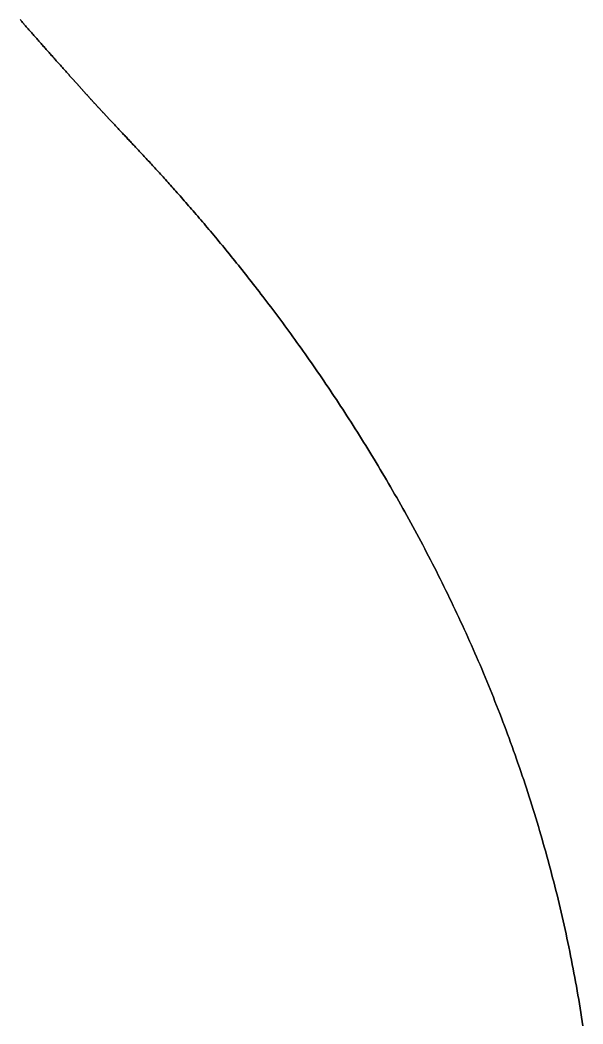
# Model space of a CAD drawing. Header units: inches. Extents: x 130170 to 284068, y 377793 to 804530.
# Drawn here: x 260310.4 to 260339.8, y 748501.4 to 748553.9 of the extents above; entities that cross this region are included whole.
import ezdxf

# ---------------------------------------------------------------- set-up
doc = ezdxf.new("R2010")
doc.units = ezdxf.units.IN
doc.header["$MEASUREMENT"] = 0
doc.layers.add('muni_il', color=7, linetype='Continuous')

msp = doc.modelspace()

# ---------------------------------------------------------------- linework, layer by layer
at = {"layer": 'muni_il'}
for points in [[(260339.8, 748501.255), (260339.765, 748501.485), (260339.73, 748501.715), (260339.693, 748501.946), (260339.656, 748502.176), (260339.618, 748502.406), (260339.58, 748502.636), (260339.541, 748502.865), (260339.501, 748503.095), (260339.46, 748503.324), (260339.419, 748503.554), (260339.377, 748503.783), (260339.334, 748504.012), (260339.291, 748504.241), (260339.246, 748504.47), (260339.202, 748504.699), (260339.156, 748504.927), (260339.11, 748505.156), (260339.063, 748505.384), (260339.015, 748505.612), (260338.967, 748505.84), (260338.918, 748506.068), (260338.868, 748506.295), (260338.818, 748506.523), (260338.766, 748506.75), (260338.715, 748506.977), (260338.662, 748507.204), (260338.609, 748507.431), (260338.555, 748507.657), (260338.501, 748507.884), (260338.446, 748508.11), (260338.39, 748508.336), (260338.333, 748508.562), (260338.276, 748508.787), (260338.218, 748509.013), (260338.159, 748509.238), (260338.1, 748509.463), (260338.04, 748509.687), (260337.979, 748509.912), (260337.918, 748510.136), (260337.856, 748510.36), (260337.793, 748510.584), (260337.73, 748510.808), (260337.666, 748511.031), (260337.601, 748511.254), (260337.536, 748511.477), (260337.47, 748511.7), (260337.404, 748511.922), (260337.336, 748512.144), (260337.269, 748512.366), (260337.2, 748512.588), (260337.131, 748512.809), (260337.061, 748513.03), (260336.991, 748513.251), (260336.919, 748513.472), (260336.848, 748513.692), (260336.775, 748513.912), (260336.702, 748514.132), (260336.629, 748514.351), (260336.554, 748514.57), (260336.48, 748514.789), (260336.404, 748515.008), (260336.328, 748515.226), (260336.252, 748515.444), (260336.174, 748515.661), (260336.096, 748515.879), (260336.018, 748516.096), (260335.939, 748516.312), (260335.859, 748516.528), (260335.779, 748516.744), (260335.698, 748516.96), (260335.616, 748517.175), (260335.535, 748517.39), (260335.452, 748517.605), (260335.369, 748517.819), (260335.285, 748518.033), (260335.201, 748518.246), (260335.116, 748518.459), (260335.031, 748518.672), (260334.945, 748518.885), (260334.858, 748519.097), (260334.771, 748519.308), (260334.684, 748519.52), (260334.595, 748519.73), (260334.507, 748519.941), (260334.418, 748520.151), (260334.328, 748520.36), (260334.238, 748520.57), (260334.147, 748520.778), (260334.056, 748520.987), (260333.964, 748521.195), (260333.872, 748521.402), (260333.779, 748521.609), (260333.686, 748521.816), (260333.592, 748522.022), (260333.498, 748522.228), (260333.404, 748522.433), (260333.309, 748522.638), (260333.213, 748522.842), (260333.117, 748523.046), (260333.021, 748523.25), (260332.924, 748523.453), (260332.826, 748523.655), (260332.729, 748523.857), (260332.631, 748524.058), (260332.532, 748524.259), (260332.433, 748524.46), (260332.334, 748524.66), (260332.234, 748524.859), (260332.134, 748525.058), (260332.033, 748525.256), (260331.932, 748525.454), (260331.831, 748525.652), (260331.729, 748525.848), (260331.627, 748526.045), (260331.525, 748526.24), (260331.422, 748526.435), (260331.319, 748526.63), (260331.216, 748526.824), (260331.112, 748527.017), (260331.008, 748527.21), (260330.904, 748527.402), (260330.799, 748527.594), (260330.694, 748527.785), (260330.589, 748527.975), (260330.484, 748528.165), (260330.378, 748528.354), (260330.272, 748528.542), (260330.166, 748528.73), (260330.059, 748528.918), (260329.952, 748529.104), (260329.845, 748529.29), (260329.738, 748529.476), (260329.631, 748529.66), (260329.523, 748529.844), (260329.416, 748530.028), (260329.308, 748530.21), (260329.199, 748530.392), (260329.091, 748530.574), (260328.983, 748530.754), (260328.874, 748530.934), (260328.765, 748531.113), (260328.657, 748531.292), (260328.548, 748531.469), (260328.438, 748531.646), (260328.329, 748531.823), (260328.22, 748531.998), (260328.111, 748532.173), (260328.001, 748532.347), (260327.892, 748532.52), (260327.782, 748532.693), (260327.672, 748532.865), (260327.563, 748533.035), (260327.453, 748533.206), (260327.343, 748533.375), (260327.234, 748533.544), (260327.124, 748533.712), (260327.014, 748533.879), (260326.905, 748534.045), (260326.795, 748534.21), (260326.686, 748534.375), (260326.576, 748534.538), (260326.467, 748534.701), (260326.357, 748534.863), (260326.248, 748535.024), (260326.139, 748535.185), (260326.03, 748535.344), (260325.921, 748535.503), (260325.812, 748535.661), (260325.703, 748535.818), (260325.595, 748535.974), (260325.486, 748536.129), (260325.378, 748536.283), (260325.27, 748536.436), (260325.163, 748536.589), (260325.055, 748536.74), (260324.947, 748536.891), (260324.84, 748537.04), (260324.733, 748537.189), (260324.627, 748537.337), (260324.52, 748537.484), (260324.414, 748537.63), (260324.308, 748537.775), (260324.202, 748537.919), (260324.097, 748538.062), (260323.992, 748538.204), (260323.887, 748538.345), (260323.783, 748538.485), (260323.679, 748538.625), (260323.575, 748538.763), (260323.472, 748538.9), (260323.369, 748539.036), (260323.266, 748539.172), (260323.164, 748539.306), (260323.062, 748539.439), (260322.96, 748539.572), (260322.859, 748539.703), (260322.759, 748539.833), (260322.659, 748539.962), (260322.559, 748540.091), (260322.46, 748540.218), (260322.361, 748540.344), (260322.262, 748540.469), (260322.165, 748540.594), (260322.067, 748540.717), (260321.97, 748540.839), (260321.874, 748540.96), (260321.778, 748541.08), (260321.683, 748541.199), (260321.588, 748541.317), (260321.493, 748541.434), (260321.4, 748541.55), (260321.307, 748541.665), (260321.214, 748541.779), (260321.122, 748541.892), (260321.03, 748542.004), (260320.94, 748542.115), (260320.849, 748542.224), (260320.759, 748542.333), (260320.67, 748542.441), (260320.582, 748542.547), (260320.494, 748542.653), (260320.407, 748542.757), (260320.32, 748542.861), (260320.234, 748542.963), (260320.149, 748543.065), (260320.064, 748543.165), (260319.98, 748543.264), (260319.896, 748543.363), (260319.813, 748543.46), (260319.731, 748543.556), (260319.65, 748543.651), (260319.569, 748543.745), (260319.489, 748543.839), (260319.409, 748543.931), (260319.331, 748544.022), (260319.253, 748544.112), (260319.175, 748544.201), (260319.098, 748544.289), (260319.022, 748544.376), (260318.947, 748544.463), (260318.872, 748544.548), (260318.798, 748544.632), (260318.725, 748544.715), (260318.653, 748544.797), (260318.581, 748544.878), (260318.51, 748544.958), (260318.439, 748545.038), (260318.37, 748545.116), (260318.301, 748545.194), (260318.232, 748545.27), (260318.165, 748545.346), (260318.098, 748545.42), (260318.032, 748545.494), (260317.966, 748545.566), (260317.901, 748545.638), (260317.837, 748545.709), (260317.774, 748545.779), (260317.711, 748545.848), (260317.649, 748545.917), (260317.588, 748545.984), (260317.527, 748546.051), (260317.467, 748546.116), (260317.408, 748546.181), (260317.349, 748546.245), (260317.291, 748546.308), (260317.233, 748546.371), (260317.177, 748546.432), (260317.121, 748546.493), (260317.065, 748546.553), (260317.011, 748546.612), (260316.957, 748546.67), (260316.903, 748546.728), (260316.851, 748546.785), (260316.798, 748546.841), (260316.747, 748546.897), (260316.696, 748546.951), (260316.646, 748547.005), (260316.596, 748547.059), (260316.547, 748547.111), (260316.498, 748547.163), (260316.45, 748547.215), (260316.403, 748547.265), (260316.356, 748547.315), (260316.31, 748547.365), (260316.264, 748547.413), (260316.219, 748547.462), (260316.174, 748547.509), (260316.13, 748547.556), (260316.087, 748547.602), (260316.044, 748547.648), (260316.001, 748547.693), (260315.959, 748547.738), (260315.917, 748547.783), (260315.876, 748547.826), (260315.835, 748547.869), (260315.795, 748547.912), (260315.755, 748547.954), (260315.716, 748547.996), (260315.677, 748548.037), (260315.639, 748548.078), (260315.601, 748548.119), (260315.563, 748548.159), (260315.526, 748548.198), (260315.489, 748548.238), (260315.452, 748548.276), (260315.416, 748548.315), (260315.38, 748548.353), (260315.344, 748548.391), (260315.309, 748548.428), (260315.274, 748548.465), (260315.24, 748548.502), (260315.206, 748548.538), (260315.172, 748548.575), (260315.138, 748548.611), (260315.105, 748548.646), (260315.072, 748548.682), (260315.039, 748548.717), (260315.006, 748548.752), (260314.974, 748548.786), (260314.941, 748548.821), (260314.909, 748548.855), (260314.878, 748548.889), (260314.846, 748548.923), (260314.815, 748548.957), (260314.784, 748548.99), (260314.753, 748549.024), (260314.722, 748549.057), (260314.691, 748549.09), (260314.661, 748549.123), (260314.63, 748549.156), (260314.6, 748549.189), (260314.57, 748549.221), (260314.539, 748549.254), (260314.509, 748549.286), (260314.48, 748549.319), (260314.45, 748549.351), (260314.42, 748549.384), (260314.39, 748549.416), (260314.361, 748549.448), (260314.331, 748549.481), (260314.302, 748549.513), (260314.272, 748549.545), (260314.242, 748549.577), (260314.213, 748549.61), (260314.184, 748549.642), (260314.154, 748549.674), (260314.125, 748549.706), (260314.095, 748549.739), (260314.066, 748549.771), (260314.036, 748549.804), (260314.007, 748549.836), (260313.977, 748549.869), (260313.948, 748549.901), (260313.918, 748549.934), (260313.888, 748549.967), (260313.859, 748549.999), (260313.829, 748550.032), (260313.799, 748550.065), (260313.769, 748550.099), (260313.739, 748550.132), (260313.709, 748550.165), (260313.679, 748550.199), (260313.648, 748550.232), (260313.618, 748550.266), (260313.588, 748550.3), (260313.557, 748550.334), (260313.526, 748550.368), (260313.496, 748550.402), (260313.464, 748550.437), (260313.434, 748550.471), (260313.402, 748550.506), (260313.371, 748550.541), (260313.34, 748550.576), (260313.308, 748550.611), (260313.276, 748550.646), (260313.244, 748550.682), (260313.212, 748550.718), (260313.18, 748550.754), (260313.148, 748550.79), (260313.116, 748550.826), (260313.083, 748550.862), (260313.05, 748550.899), (260313.017, 748550.936), (260312.984, 748550.973), (260312.951, 748551.01), (260312.918, 748551.048), (260312.884, 748551.085), (260312.85, 748551.123), (260312.816, 748551.161), (260312.782, 748551.199), (260312.748, 748551.238), (260312.714, 748551.276), (260312.679, 748551.315), (260312.644, 748551.354), (260312.609, 748551.393), (260312.574, 748551.433), (260312.539, 748551.472), (260312.504, 748551.512), (260312.468, 748551.552), (260312.432, 748551.592), (260312.396, 748551.632), (260312.361, 748551.673), (260312.324, 748551.714), (260312.288, 748551.755), (260312.251, 748551.796), (260312.215, 748551.837), (260312.178, 748551.879), (260312.141, 748551.92), (260312.104, 748551.962), (260312.067, 748552.004), (260312.029, 748552.046), (260311.992, 748552.088), (260311.954, 748552.131), (260311.917, 748552.173), (260311.879, 748552.216), (260311.841, 748552.259), (260311.803, 748552.302), (260311.765, 748552.345), (260311.727, 748552.388), (260311.689, 748552.431), (260311.65, 748552.474), (260311.612, 748552.517), (260311.574, 748552.561), (260311.535, 748552.604), (260311.497, 748552.648), (260311.459, 748552.691), (260311.42, 748552.734), (260311.382, 748552.778), (260311.344, 748552.821), (260311.306, 748552.864), (260311.268, 748552.908), (260311.229, 748552.951), (260311.191, 748552.994), (260311.154, 748553.037), (260311.116, 748553.08), (260311.078, 748553.122), (260311.041, 748553.165), (260311.004, 748553.207), (260310.967, 748553.249), (260310.93, 748553.291), (260310.894, 748553.333), (260310.857, 748553.374), (260310.821, 748553.415), (260310.786, 748553.456), (260310.75, 748553.496), (260310.715, 748553.536), (260310.681, 748553.575), (260310.647, 748553.614), (260310.613, 748553.653), (260310.579, 748553.691), (260310.547, 748553.729), (260310.514, 748553.766), (260310.482, 748553.803), (260310.451, 748553.839), (260310.419, 748553.875), (260310.389, 748553.91), (260310.359, 748553.944)], [(260310.359, 748553.944), (260310.389, 748553.91), (260310.419, 748553.875), (260310.451, 748553.839), (260310.482, 748553.803), (260310.514, 748553.766), (260310.547, 748553.729), (260310.579, 748553.691), (260310.613, 748553.653), (260310.647, 748553.614), (260310.681, 748553.575), (260310.715, 748553.536), (260310.75, 748553.496), (260310.786, 748553.456), (260310.821, 748553.415), (260310.857, 748553.374), (260310.894, 748553.333), (260310.93, 748553.291), (260310.967, 748553.249), (260311.004, 748553.207), (260311.041, 748553.165), (260311.078, 748553.122), (260311.116, 748553.08), (260311.154, 748553.037), (260311.191, 748552.994), (260311.229, 748552.951), (260311.268, 748552.908), (260311.306, 748552.864), (260311.344, 748552.821), (260311.382, 748552.778), (260311.42, 748552.734), (260311.459, 748552.691), (260311.497, 748552.648), (260311.535, 748552.604), (260311.574, 748552.561), (260311.612, 748552.517), (260311.65, 748552.474), (260311.689, 748552.431), (260311.727, 748552.388), (260311.765, 748552.345), (260311.803, 748552.302), (260311.841, 748552.259), (260311.879, 748552.216), (260311.917, 748552.173), (260311.954, 748552.131), (260311.992, 748552.088), (260312.029, 748552.046), (260312.067, 748552.004), (260312.104, 748551.962), (260312.141, 748551.92), (260312.178, 748551.879), (260312.215, 748551.837), (260312.251, 748551.796), (260312.288, 748551.755), (260312.324, 748551.714), (260312.361, 748551.673), (260312.396, 748551.632), (260312.432, 748551.592), (260312.468, 748551.552), (260312.504, 748551.512), (260312.539, 748551.472), (260312.574, 748551.433), (260312.609, 748551.393), (260312.644, 748551.354), (260312.679, 748551.315), (260312.714, 748551.276), (260312.748, 748551.238), (260312.782, 748551.199), (260312.816, 748551.161), (260312.85, 748551.123), (260312.884, 748551.085), (260312.918, 748551.048), (260312.951, 748551.01), (260312.984, 748550.973), (260313.017, 748550.936), (260313.05, 748550.899), (260313.083, 748550.862), (260313.116, 748550.826), (260313.148, 748550.79), (260313.18, 748550.754), (260313.212, 748550.718), (260313.244, 748550.682), (260313.276, 748550.646), (260313.308, 748550.611), (260313.34, 748550.576), (260313.371, 748550.541), (260313.402, 748550.506), (260313.434, 748550.471), (260313.464, 748550.437), (260313.496, 748550.402), (260313.526, 748550.368), (260313.557, 748550.334), (260313.588, 748550.3), (260313.618, 748550.266), (260313.648, 748550.232), (260313.679, 748550.199), (260313.709, 748550.165), (260313.739, 748550.132), (260313.769, 748550.099), (260313.799, 748550.065), (260313.829, 748550.032), (260313.859, 748549.999), (260313.888, 748549.967), (260313.918, 748549.934), (260313.948, 748549.901), (260313.977, 748549.869), (260314.007, 748549.836), (260314.036, 748549.804), (260314.066, 748549.771), (260314.095, 748549.739), (260314.125, 748549.706), (260314.154, 748549.674), (260314.184, 748549.642), (260314.213, 748549.61), (260314.242, 748549.577), (260314.272, 748549.545), (260314.302, 748549.513), (260314.331, 748549.481), (260314.361, 748549.448), (260314.39, 748549.416), (260314.42, 748549.384), (260314.45, 748549.351), (260314.48, 748549.319), (260314.509, 748549.286), (260314.539, 748549.254), (260314.57, 748549.221), (260314.6, 748549.189), (260314.63, 748549.156), (260314.661, 748549.123), (260314.691, 748549.09), (260314.722, 748549.057), (260314.753, 748549.024), (260314.784, 748548.99), (260314.815, 748548.957), (260314.846, 748548.923), (260314.878, 748548.889), (260314.909, 748548.855), (260314.941, 748548.821), (260314.974, 748548.786), (260315.006, 748548.752), (260315.039, 748548.717), (260315.072, 748548.682), (260315.105, 748548.646), (260315.138, 748548.611), (260315.172, 748548.575), (260315.206, 748548.538), (260315.24, 748548.502), (260315.274, 748548.465), (260315.309, 748548.428), (260315.344, 748548.391), (260315.38, 748548.353), (260315.416, 748548.315), (260315.452, 748548.276), (260315.489, 748548.238), (260315.526, 748548.198), (260315.563, 748548.159), (260315.601, 748548.119), (260315.639, 748548.078), (260315.677, 748548.037), (260315.716, 748547.996), (260315.755, 748547.954), (260315.795, 748547.912), (260315.835, 748547.869), (260315.876, 748547.826), (260315.917, 748547.783), (260315.959, 748547.738), (260316.001, 748547.693), (260316.044, 748547.648), (260316.087, 748547.602), (260316.13, 748547.556), (260316.174, 748547.509), (260316.219, 748547.462), (260316.264, 748547.413), (260316.31, 748547.365), (260316.356, 748547.315), (260316.403, 748547.265), (260316.45, 748547.215), (260316.498, 748547.163), (260316.547, 748547.111), (260316.596, 748547.059), (260316.646, 748547.005), (260316.696, 748546.951), (260316.747, 748546.897), (260316.798, 748546.841), (260316.851, 748546.785), (260316.903, 748546.728), (260316.957, 748546.67), (260317.011, 748546.612), (260317.065, 748546.553), (260317.121, 748546.493), (260317.177, 748546.432), (260317.233, 748546.371), (260317.291, 748546.308), (260317.349, 748546.245), (260317.408, 748546.181), (260317.467, 748546.116), (260317.527, 748546.051), (260317.588, 748545.984), (260317.649, 748545.917), (260317.711, 748545.848), (260317.774, 748545.779), (260317.837, 748545.709), (260317.901, 748545.638), (260317.966, 748545.566), (260318.032, 748545.494), (260318.098, 748545.42), (260318.165, 748545.346), (260318.232, 748545.27), (260318.301, 748545.194), (260318.37, 748545.116), (260318.439, 748545.038), (260318.51, 748544.958), (260318.581, 748544.878), (260318.653, 748544.797), (260318.725, 748544.715), (260318.798, 748544.632), (260318.872, 748544.548), (260318.947, 748544.463), (260319.022, 748544.376), (260319.098, 748544.289), (260319.175, 748544.201), (260319.253, 748544.112), (260319.331, 748544.022), (260319.409, 748543.931), (260319.489, 748543.839), (260319.569, 748543.745), (260319.65, 748543.651), (260319.731, 748543.556), (260319.813, 748543.46), (260319.896, 748543.363), (260319.98, 748543.264), (260320.064, 748543.165), (260320.149, 748543.065), (260320.234, 748542.963), (260320.32, 748542.861), (260320.407, 748542.757), (260320.494, 748542.653), (260320.582, 748542.547), (260320.67, 748542.441), (260320.759, 748542.333), (260320.849, 748542.224), (260320.94, 748542.115), (260321.03, 748542.004), (260321.122, 748541.892), (260321.214, 748541.779), (260321.307, 748541.665), (260321.4, 748541.55), (260321.493, 748541.434), (260321.588, 748541.317), (260321.683, 748541.199), (260321.778, 748541.08), (260321.874, 748540.96), (260321.97, 748540.839), (260322.067, 748540.717), (260322.165, 748540.594), (260322.262, 748540.469), (260322.361, 748540.344), (260322.46, 748540.218), (260322.559, 748540.091), (260322.659, 748539.962), (260322.759, 748539.833), (260322.859, 748539.703), (260322.96, 748539.572), (260323.062, 748539.439), (260323.164, 748539.306), (260323.266, 748539.172), (260323.369, 748539.036), (260323.472, 748538.9), (260323.575, 748538.763), (260323.679, 748538.625), (260323.783, 748538.485), (260323.887, 748538.345), (260323.992, 748538.204), (260324.097, 748538.062), (260324.202, 748537.919), (260324.308, 748537.775), (260324.414, 748537.63), (260324.52, 748537.484), (260324.627, 748537.337), (260324.733, 748537.189), (260324.84, 748537.04), (260324.947, 748536.891), (260325.055, 748536.74), (260325.163, 748536.589), (260325.27, 748536.436), (260325.378, 748536.283), (260325.486, 748536.129), (260325.595, 748535.974), (260325.703, 748535.818), (260325.812, 748535.661), (260325.921, 748535.503), (260326.03, 748535.344), (260326.139, 748535.185), (260326.248, 748535.024), (260326.357, 748534.863), (260326.467, 748534.701), (260326.576, 748534.538), (260326.686, 748534.375), (260326.795, 748534.21), (260326.905, 748534.045), (260327.014, 748533.879), (260327.124, 748533.712), (260327.234, 748533.544), (260327.343, 748533.375), (260327.453, 748533.206), (260327.563, 748533.035), (260327.672, 748532.865), (260327.782, 748532.693), (260327.892, 748532.52), (260328.001, 748532.347), (260328.111, 748532.173), (260328.22, 748531.998), (260328.329, 748531.823), (260328.438, 748531.646), (260328.548, 748531.469), (260328.657, 748531.292), (260328.765, 748531.113), (260328.874, 748530.934), (260328.983, 748530.754), (260329.091, 748530.574), (260329.199, 748530.392), (260329.308, 748530.21), (260329.416, 748530.028), (260329.523, 748529.844), (260329.631, 748529.66), (260329.738, 748529.476), (260329.845, 748529.29), (260329.952, 748529.104), (260330.059, 748528.918), (260330.166, 748528.73), (260330.272, 748528.542), (260330.378, 748528.354), (260330.484, 748528.165), (260330.589, 748527.975), (260330.694, 748527.785), (260330.799, 748527.594), (260330.904, 748527.402), (260331.008, 748527.21), (260331.112, 748527.017), (260331.216, 748526.824), (260331.319, 748526.63), (260331.422, 748526.435), (260331.525, 748526.24), (260331.627, 748526.045), (260331.729, 748525.848), (260331.831, 748525.652), (260331.932, 748525.454), (260332.033, 748525.256), (260332.134, 748525.058), (260332.234, 748524.859), (260332.334, 748524.66), (260332.433, 748524.46), (260332.532, 748524.259), (260332.631, 748524.058), (260332.729, 748523.857), (260332.826, 748523.655), (260332.924, 748523.453), (260333.021, 748523.25), (260333.117, 748523.046), (260333.213, 748522.842), (260333.309, 748522.638), (260333.404, 748522.433), (260333.498, 748522.228), (260333.592, 748522.022), (260333.686, 748521.816), (260333.779, 748521.609), (260333.872, 748521.402), (260333.964, 748521.195), (260334.056, 748520.987), (260334.147, 748520.778), (260334.238, 748520.57), (260334.328, 748520.36), (260334.418, 748520.151), (260334.507, 748519.941), (260334.595, 748519.73), (260334.684, 748519.52), (260334.771, 748519.308), (260334.858, 748519.097), (260334.945, 748518.885), (260335.031, 748518.672), (260335.116, 748518.459), (260335.201, 748518.246), (260335.285, 748518.033), (260335.369, 748517.819), (260335.452, 748517.605), (260335.535, 748517.39), (260335.616, 748517.175), (260335.698, 748516.96), (260335.779, 748516.744), (260335.859, 748516.528), (260335.939, 748516.312), (260336.018, 748516.096), (260336.096, 748515.879), (260336.174, 748515.661), (260336.252, 748515.444), (260336.328, 748515.226), (260336.404, 748515.008), (260336.48, 748514.789), (260336.554, 748514.57), (260336.629, 748514.351), (260336.702, 748514.132), (260336.775, 748513.912), (260336.848, 748513.692), (260336.919, 748513.472), (260336.991, 748513.251), (260337.061, 748513.03), (260337.131, 748512.809), (260337.2, 748512.588), (260337.269, 748512.366), (260337.336, 748512.144), (260337.404, 748511.922), (260337.47, 748511.7), (260337.536, 748511.477), (260337.601, 748511.254), (260337.666, 748511.031), (260337.73, 748510.808), (260337.793, 748510.584), (260337.856, 748510.36), (260337.918, 748510.136), (260337.979, 748509.912), (260338.04, 748509.687), (260338.1, 748509.463), (260338.159, 748509.238), (260338.218, 748509.013), (260338.276, 748508.787), (260338.333, 748508.562), (260338.39, 748508.336), (260338.446, 748508.11), (260338.501, 748507.884), (260338.555, 748507.657), (260338.609, 748507.431), (260338.662, 748507.204), (260338.715, 748506.977), (260338.766, 748506.75), (260338.818, 748506.523), (260338.868, 748506.295), (260338.918, 748506.068), (260338.967, 748505.84), (260339.015, 748505.612), (260339.063, 748505.384), (260339.11, 748505.156), (260339.156, 748504.927), (260339.202, 748504.699), (260339.246, 748504.47), (260339.291, 748504.241), (260339.334, 748504.012), (260339.377, 748503.783), (260339.419, 748503.554), (260339.46, 748503.324), (260339.501, 748503.095), (260339.541, 748502.865), (260339.58, 748502.636), (260339.618, 748502.406), (260339.656, 748502.176), (260339.693, 748501.946), (260339.73, 748501.715), (260339.765, 748501.485), (260339.8, 748501.255)]]:
    msp.add_lwpolyline(points, dxfattribs=at)

doc.saveas('drawing.dxf')
